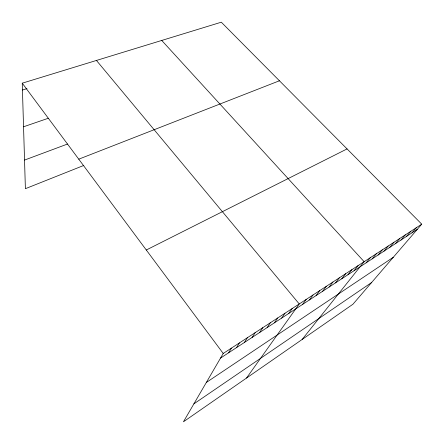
<?xml version="1.0" encoding="UTF-8"?>
<svg xmlns="http://www.w3.org/2000/svg" width="444" height="444" viewBox="0 0 444 444"><rect width="100%" height="100%" fill="white"/><g stroke="black" fill="none" stroke-linecap="round" stroke-linejoin="round"><path stroke-width="0.67" d="M421.75 224.17L223.221 353.463L183.439 421.8L352.941 304.234L421.75 224.17L221.301 22.2L22.25 83.178L25.391 188.689L83.833 165.423M228.616 352.797L231.407 348.135M236.569 347.596L239.455 342.89M244.394 342.474L247.364 337.74M252.087 337.44L255.145 332.673M259.657 332.489L262.798 327.689M267.105 327.617L270.324 322.788M274.431 322.821L277.733 317.965M281.646 318.104L285.02 313.22M288.744 313.458L292.191 308.547M246.525 378.044L299.245 303.951L96.442 60.451M302.614 304.384L306.194 299.428M309.39 299.95L313.031 294.971M316.061 295.587L319.763 290.587M322.633 291.286L326.396 286.269M329.104 287.052L332.922 282.018M335.481 282.884L339.355 277.827M341.763 278.771L345.693 273.704M347.952 274.725L351.931 269.641M354.051 270.735L358.08 265.634M302.136 339.471L364.136 261.688L161.738 40.448M366.167 262.809L370.285 257.687M372.183 258.874L376.346 253.74M378.105 254.995L382.312 249.855M383.949 251.176L388.195 246.02M389.704 247.408L393.989 242.246M395.376 243.695L399.705 238.528M400.971 240.038L405.333 234.859M406.488 236.43L410.883 231.246M411.927 232.872L416.355 227.683M193.873 403.874L371.606 282.512M206.338 382.462L393.317 257.254M220.529 358.086L417.288 229.365M146.292 250L347.064 148.918M78.76 159.174L279.437 80.775M24.542 160.073L67.532 144.028M23.549 126.784L48.307 118.259M22.455 90.027L26.99 88.606M22.25 83.178L223.221 353.463"/></g></svg>
